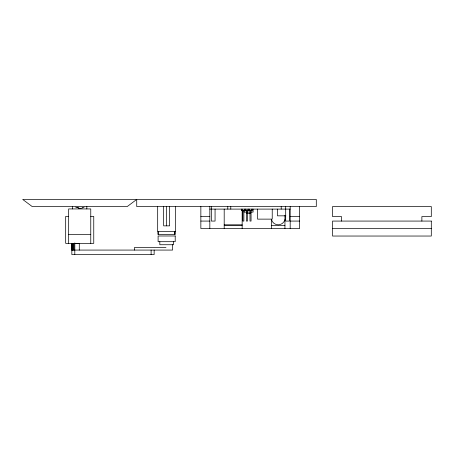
<?xml version="1.0" encoding="UTF-8"?>
<svg xmlns="http://www.w3.org/2000/svg" width="454" height="454" viewBox="0 0 454 454"><rect width="100%" height="100%" fill="white"/><g stroke="black" fill="none" stroke-linecap="round" stroke-linejoin="round"><path stroke-width="0.68" d="M81.992 207.977L82.549 207.603M84.149 207.126L82.566 207.977M80.693 208.278L79.149 208.278L76.908 207.245L79.439 208.443A7.644 5.176 90 0 0 79.773 208.443L80.108 208.42A7.644 5.176 -90 0 0 80.409 208.443L81.408 208.255M175.21 231.432L175.21 234.474L158.111 234.474L158.106 231.432L158.128 234.474M209.827 209.101L290.185 209.101M246.34 213.59L246.641 213.59M246.999 213.59L250.529 213.59M285.844 215.837L277.468 215.837L277.468 209.101M68.668 216.416L65.677 216.416L65.677 243.35L93.757 243.35L93.757 216.416L90.76 216.416M200.85 216.586L209.827 216.586M290.185 216.586L299.617 216.586M200.85 221.075L209.827 221.075M290.185 221.075L299.617 221.075M224.197 224.815L242.152 224.815M224.197 225.564L242.152 225.564M271.481 225.564L284.947 225.564M332.538 228.555L431.3 228.555M68.668 234.372L90.76 234.372M165.994 247.419L134.543 247.419L134.543 250.08M71.834 250.08L172.554 250.075L172.554 244.672M75.693 207.126L76.459 207.603M421.874 221.075L421.874 216.586L431.3 216.586L431.3 206.559L332.538 206.559L332.538 216.586L341.516 216.586L341.516 221.075M299.617 206.559L299.617 228.555L200.85 228.555L200.85 206.559M290.185 206.559L290.185 228.555M289.436 209.101L289.436 221.075L285.697 221.075L285.697 206.559M284.947 215.275L284.947 228.555M281.208 206.559L281.208 209.101M272.23 209.101L272.23 219.129L257.566 219.129L257.566 209.101M271.481 219.231L271.481 228.555M253.077 209.101L253.077 212.097L244.099 212.097L244.099 210.298M252.328 209.101L252.328 210.599L241.403 210.599L241.403 209.101M251.578 209.101L251.578 210.599M251.056 210.599L251.056 221.075L250.006 221.075L250.006 210.599M249.484 209.101L249.484 210.599M248.735 209.101L248.735 210.599M247.986 209.101L247.986 210.599M247.464 210.599L247.464 221.075L246.414 221.075L246.414 210.599M245.892 209.101L245.892 210.599M245.143 209.101L245.143 210.599M244.394 209.101L244.394 210.599M243.872 210.599L243.872 221.075L242.828 221.075L242.828 210.599M242.152 209.101L242.152 228.555M230.78 206.559L230.78 209.101M227.789 206.559L227.789 209.101M224.197 209.101L224.197 228.555M215.065 209.101L215.065 221.075L211.326 221.075L211.326 206.559M209.827 206.559L209.827 228.555M175.636 206.559L175.63 231.432L157.674 231.432L157.68 206.559M174.767 231.432L174.767 234.474M174.614 231.432L174.614 234.474M173.502 241.693L173.502 244.734L159.819 244.734L159.819 241.693M169.648 206.559L169.648 225.859L163.661 225.859L163.661 206.559M166.658 206.559L166.658 225.859M154.139 250.08L154.139 254.569L71.834 254.569L71.834 243.65L79.285 243.65L79.285 250.08M151.108 250.08L151.108 254.569M90.76 243.35L90.76 208.936L68.668 208.936L68.668 243.35M86.839 206.559L86.839 208.936M74.831 242.907L74.797 254.569M73.985 243.65L73.985 250.08M73.259 243.65L73.259 250.08M72.657 243.65L72.657 250.08M72.589 206.559L72.589 208.936M72.203 243.65L72.203 250.08M71.942 243.65L71.925 250.08M284.947 219.577A6.946 6.946 0 0 1 271.481 219.577M136.728 199.431L127.228 206.559L32.2 206.559L22.7 199.431L316.296 199.431L316.296 206.559L136.728 206.559L136.728 199.431M431.3 221.075L332.538 221.075L332.538 236.04L431.3 236.04L431.3 221.075M175.216 235.989L158.111 235.995L158.106 241.693L175.21 241.693L175.21 235.989"/></g></svg>
